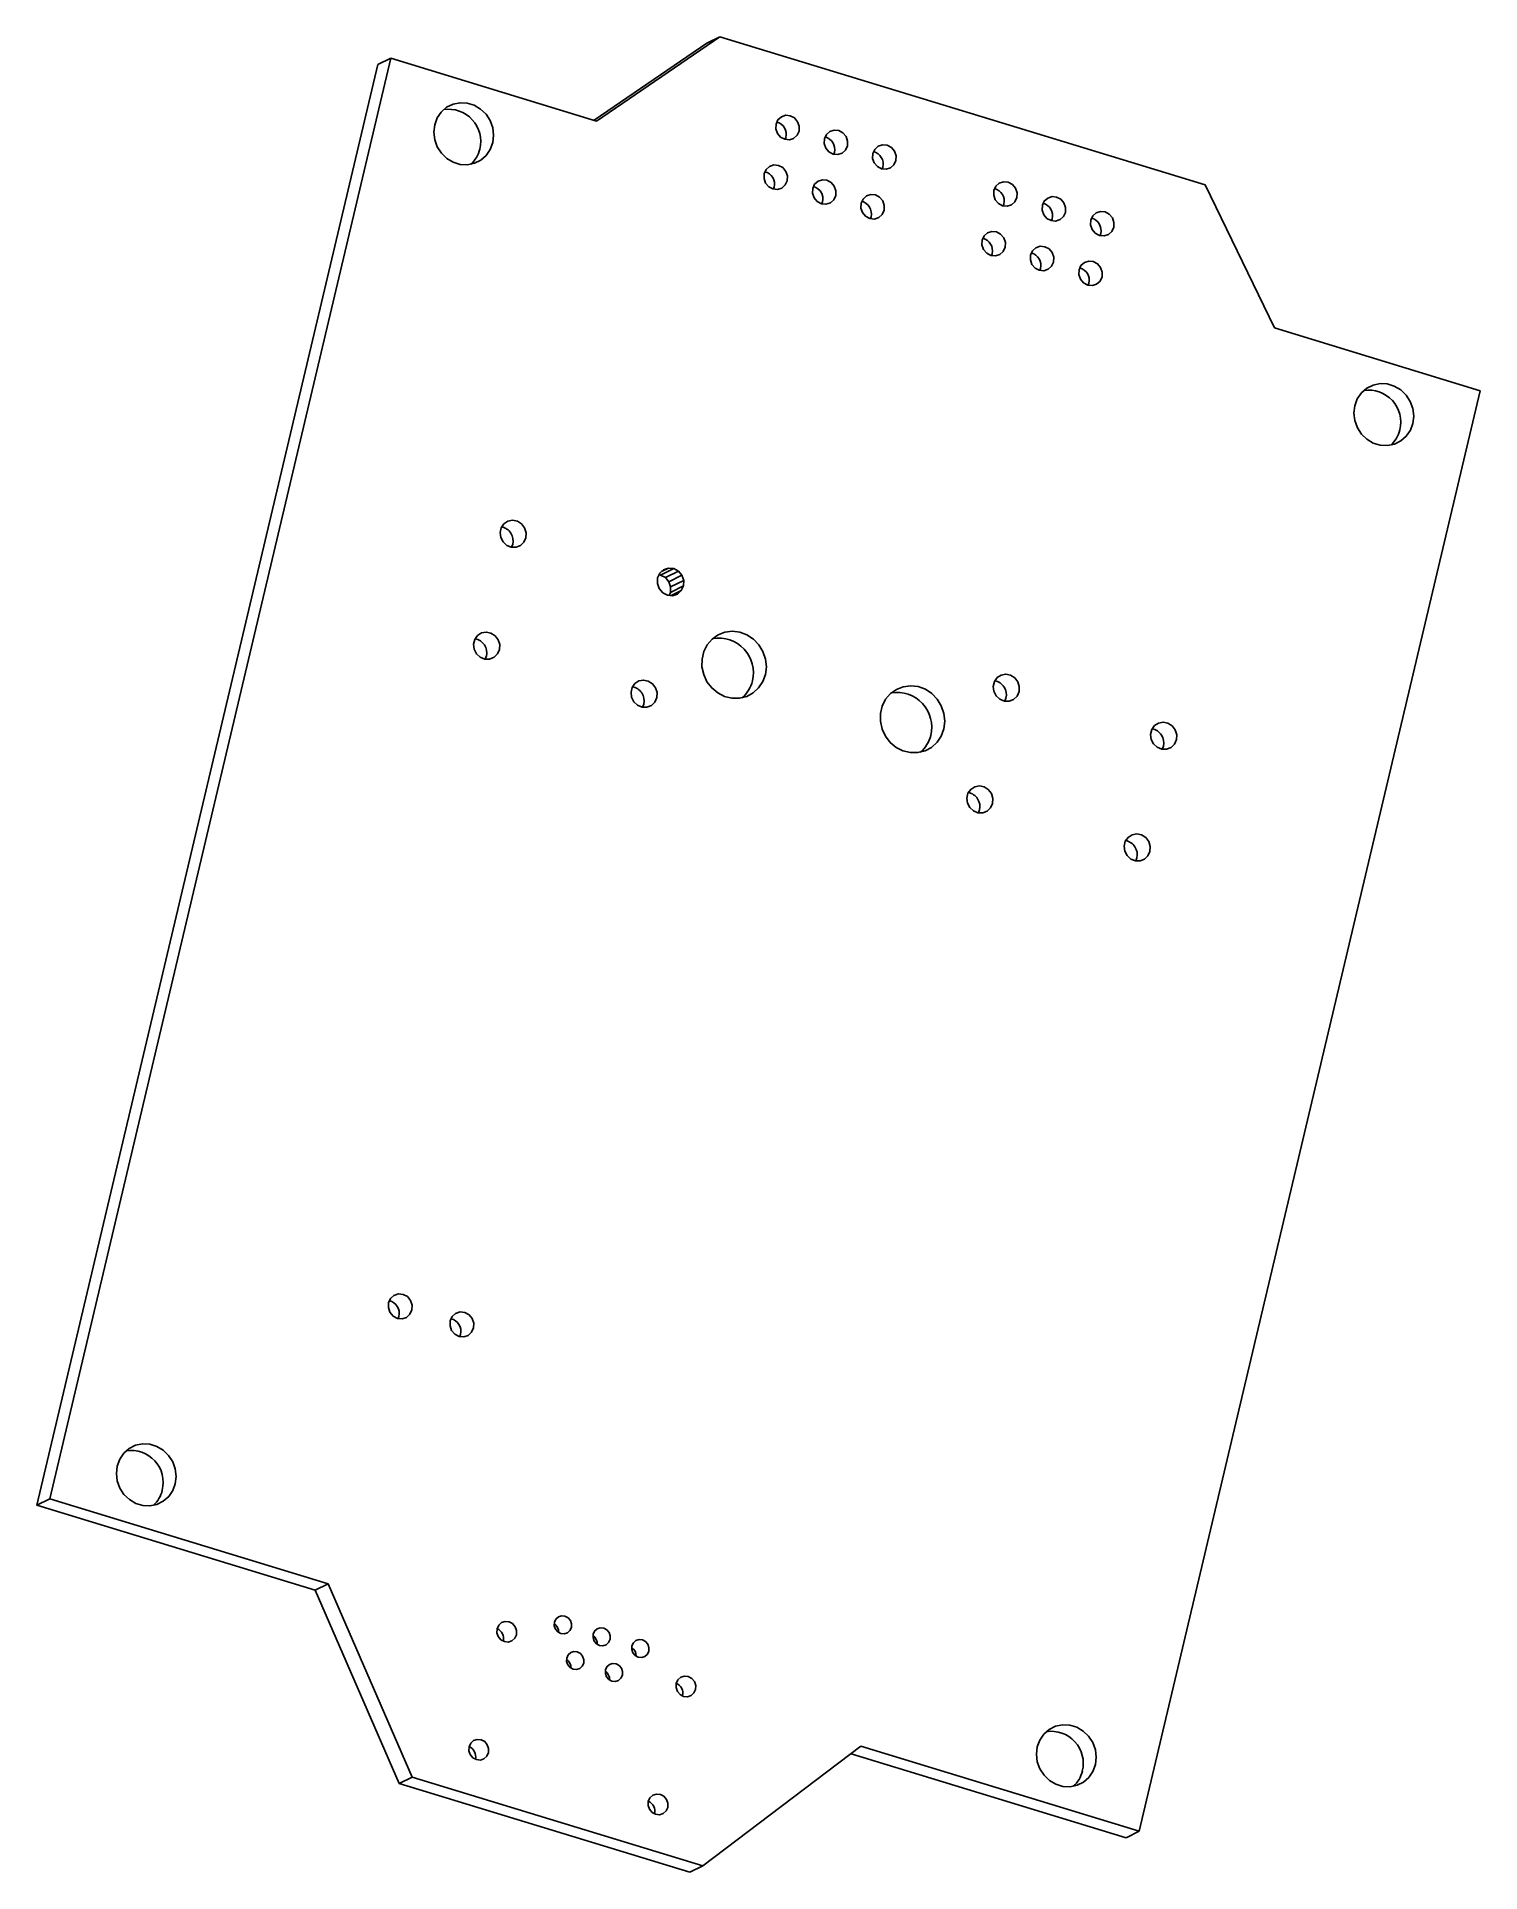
# Paper-space layout '_Front' of a CAD drawing. Header units: millimetres. Extents: x 187.6 to 242.6, y 42.8 to 112.8.
import ezdxf

# ---------------------------------------------------------------- set-up
doc = ezdxf.new("R2010")
doc.units = ezdxf.units.MM

psp = doc.layouts.new('_Front')

# ---------------------------------------------------------------- linework, layer by layer
at = {"color": 7, "linetype": 'Continuous', "lineweight": 25}
for p, q in [((213.635, 112.758), (208.931, 109.543)), ((213.635, 112.758), (213.137, 112.511)), ((232.139, 107.111), (213.635, 112.758)), ((213.137, 112.511), (208.836, 109.572)), ((200.583, 111.692), (187.577, 56.764)), ((201.081, 111.939), (188.075, 57.01)), ((200.583, 111.692), (201.081, 111.939)), ((208.931, 109.543), (201.081, 111.939)), ((216.155, 108.915), (216.13, 108.839)), ((218.002, 108.351), (217.977, 108.275)), ((219.849, 107.787), (219.824, 107.711)), ((234.789, 101.652), (232.139, 107.111)), ((215.707, 107.02), (215.682, 106.945)), ((217.554, 106.457), (217.529, 106.381)), ((219.401, 105.893), (219.376, 105.817)), ((224.467, 106.378), (224.442, 106.302)), ((226.314, 105.814), (226.289, 105.739)), ((228.161, 105.251), (228.136, 105.175)), ((224.018, 104.484), (223.993, 104.408)), ((225.865, 103.92), (225.84, 103.845)), ((227.712, 103.357), (227.687, 103.281)), ((242.639, 99.257), (234.789, 101.652)), ((229.633, 44.328), (242.639, 99.257)), ((205.737, 93.406), (205.693, 93.288)), ((211.488, 92.433), (211.342, 92.301)), ((211.375, 92.229), (211.874, 92.475)), ((211.675, 92.494), (211.411, 92.364)), ((211.488, 92.433), (211.675, 92.494)), ((211.874, 92.475), (211.675, 92.494)), ((211.874, 92.475), (212.053, 92.379)), ((211.259, 92.119), (211.25, 91.914)), ((211.25, 91.914), (211.319, 91.716)), ((211.342, 92.301), (211.259, 92.119)), ((211.312, 92.235), (211.375, 92.229)), ((211.319, 91.716), (211.453, 91.557)), ((211.375, 92.229), (211.555, 92.132)), ((211.555, 92.132), (212.053, 92.379)), ((211.555, 92.132), (211.689, 91.973)), ((211.689, 91.973), (212.187, 92.22)), ((211.689, 91.973), (211.757, 91.776)), ((211.75, 91.571), (212.248, 91.817)), ((211.757, 91.776), (211.75, 91.571)), ((211.757, 91.776), (212.256, 92.022)), ((212.187, 92.22), (212.053, 92.379)), ((212.164, 91.635), (212.248, 91.817)), ((212.256, 92.022), (212.187, 92.22)), ((212.248, 91.817), (212.256, 92.022)), ((211.453, 91.557), (211.633, 91.461)), ((211.633, 91.461), (211.831, 91.442)), ((211.75, 91.571), (211.696, 91.455)), ((211.783, 91.447), (212.164, 91.635)), ((211.831, 91.442), (212.018, 91.503)), ((212.018, 91.503), (212.164, 91.635)), ((204.728, 89.144), (204.684, 89.026)), ((224.547, 87.539), (224.503, 87.422)), ((210.731, 87.312), (210.687, 87.195)), ((230.55, 85.707), (230.506, 85.59)), ((223.538, 83.277), (223.494, 83.16)), ((229.541, 81.446), (229.497, 81.328)), ((201.391, 63.962), (201.363, 63.88)), ((203.743, 63.273), (203.715, 63.191)), ((187.577, 56.764), (188.075, 57.01)), ((187.577, 56.764), (198.198, 53.523)), ((188.075, 57.01), (198.696, 53.769)), ((198.198, 53.523), (198.696, 53.769)), ((198.198, 53.523), (201.402, 46.148)), ((198.696, 53.769), (201.9, 46.394)), ((212.982, 43.012), (219.013, 47.569)), ((218.637, 47.286), (229.135, 44.082)), ((219.013, 47.569), (229.633, 44.328)), ((201.402, 46.148), (201.9, 46.394)), ((201.9, 46.394), (212.982, 43.012)), ((201.402, 46.148), (212.484, 42.766)), ((229.135, 44.082), (229.633, 44.328)), ((212.484, 42.766), (212.982, 43.012))]:
    psp.add_line(p, q, dxfattribs=at)
at = {"color": 7, "linetype": 'Continuous', "lineweight": 25, "flags": 128}
for points in [[(204.973, 108.72), (204.877, 108.458), (204.721, 108.231), (204.516, 108.052), (204.273, 107.931), (204.006, 107.876), (203.731, 107.89), (203.464, 107.971), (203.22, 108.116), (203.014, 108.315), (202.857, 108.558), (202.759, 108.83), (202.725, 109.115), (202.757, 109.397), (202.853, 109.659), (203.009, 109.886), (203.214, 110.065), (203.457, 110.186), (203.724, 110.241), (203.999, 110.227), (204.266, 110.146), (204.51, 110.001), (204.716, 109.802), (204.873, 109.559), (204.971, 109.287), (205.005, 109.002), (204.973, 108.72)], [(216.653, 109.161), (216.579, 108.999), (216.449, 108.882), (216.284, 108.828), (216.108, 108.845), (215.948, 108.93), (215.829, 109.071), (215.768, 109.246), (215.776, 109.429), (215.85, 109.591), (215.98, 109.707), (216.145, 109.762), (216.321, 109.745), (216.481, 109.659), (216.6, 109.518), (216.661, 109.343), (216.653, 109.161)], [(218.5, 108.597), (218.426, 108.435), (218.296, 108.318), (218.131, 108.264), (217.955, 108.281), (217.795, 108.367), (217.676, 108.508), (217.615, 108.683), (217.623, 108.865), (217.697, 109.027), (217.827, 109.144), (217.992, 109.198), (218.168, 109.181), (218.328, 109.095), (218.447, 108.954), (218.508, 108.78), (218.5, 108.597)], [(220.347, 108.034), (220.273, 107.872), (220.143, 107.755), (219.978, 107.701), (219.802, 107.718), (219.642, 107.803), (219.523, 107.944), (219.462, 108.119), (219.47, 108.301), (219.544, 108.463), (219.674, 108.58), (219.839, 108.634), (220.015, 108.617), (220.175, 108.532), (220.294, 108.391), (220.355, 108.216), (220.347, 108.034)], [(216.205, 107.267), (216.131, 107.105), (216.001, 106.988), (215.836, 106.934), (215.66, 106.951), (215.5, 107.036), (215.381, 107.177), (215.32, 107.352), (215.327, 107.534), (215.402, 107.696), (215.531, 107.813), (215.697, 107.867), (215.873, 107.85), (216.032, 107.765), (216.152, 107.624), (216.212, 107.449), (216.205, 107.267)], [(218.052, 106.703), (217.978, 106.541), (217.848, 106.424), (217.682, 106.37), (217.507, 106.387), (217.347, 106.473), (217.228, 106.614), (217.167, 106.788), (217.174, 106.971), (217.249, 107.133), (217.378, 107.25), (217.544, 107.304), (217.72, 107.287), (217.879, 107.201), (217.999, 107.06), (218.059, 106.885), (218.052, 106.703)], [(224.965, 106.624), (224.891, 106.462), (224.761, 106.346), (224.595, 106.291), (224.419, 106.308), (224.26, 106.394), (224.141, 106.535), (224.08, 106.71), (224.087, 106.892), (224.161, 107.054), (224.291, 107.171), (224.457, 107.225), (224.633, 107.208), (224.792, 107.123), (224.911, 106.982), (224.972, 106.807), (224.965, 106.624)], [(219.899, 106.139), (219.825, 105.977), (219.695, 105.861), (219.529, 105.806), (219.354, 105.823), (219.194, 105.909), (219.075, 106.05), (219.014, 106.225), (219.021, 106.407), (219.096, 106.569), (219.225, 106.686), (219.391, 106.74), (219.567, 106.723), (219.726, 106.638), (219.846, 106.497), (219.906, 106.322), (219.899, 106.139)], [(226.812, 106.061), (226.738, 105.899), (226.608, 105.782), (226.442, 105.728), (226.266, 105.745), (226.107, 105.83), (225.987, 105.971), (225.927, 106.146), (225.934, 106.329), (226.008, 106.49), (226.138, 106.607), (226.304, 106.661), (226.48, 106.645), (226.639, 106.559), (226.758, 106.418), (226.819, 106.243), (226.812, 106.061)], [(228.659, 105.497), (228.585, 105.335), (228.455, 105.218), (228.289, 105.164), (228.113, 105.181), (227.954, 105.267), (227.834, 105.408), (227.774, 105.583), (227.781, 105.765), (227.855, 105.927), (227.985, 106.044), (228.151, 106.098), (228.327, 106.081), (228.486, 105.995), (228.605, 105.854), (228.666, 105.679), (228.659, 105.497)], [(224.516, 104.73), (224.442, 104.568), (224.312, 104.451), (224.147, 104.397), (223.971, 104.414), (223.811, 104.5), (223.692, 104.641), (223.631, 104.816), (223.639, 104.998), (223.713, 105.16), (223.843, 105.277), (224.008, 105.331), (224.184, 105.314), (224.344, 105.229), (224.463, 105.088), (224.524, 104.913), (224.516, 104.73)], [(226.363, 104.167), (226.289, 104.005), (226.159, 103.888), (225.994, 103.834), (225.818, 103.851), (225.658, 103.936), (225.539, 104.077), (225.478, 104.252), (225.486, 104.434), (225.56, 104.596), (225.69, 104.713), (225.855, 104.767), (226.031, 104.75), (226.191, 104.665), (226.31, 104.524), (226.371, 104.349), (226.363, 104.167)], [(228.21, 103.603), (228.136, 103.441), (228.006, 103.324), (227.841, 103.27), (227.665, 103.287), (227.505, 103.373), (227.386, 103.513), (227.325, 103.688), (227.333, 103.871), (227.407, 104.033), (227.537, 104.15), (227.702, 104.204), (227.878, 104.187), (228.038, 104.101), (228.157, 103.96), (228.218, 103.785), (228.21, 103.603)], [(240.066, 98.011), (239.97, 97.749), (239.814, 97.522), (239.609, 97.343), (239.366, 97.222), (239.099, 97.167), (238.824, 97.18), (238.557, 97.262), (238.313, 97.407), (238.107, 97.606), (237.95, 97.849), (237.852, 98.121), (237.818, 98.406), (237.85, 98.687), (237.946, 98.95), (238.102, 99.177), (238.307, 99.356), (238.55, 99.477), (238.817, 99.532), (239.091, 99.518), (239.359, 99.437), (239.603, 99.292), (239.809, 99.092), (239.966, 98.85), (240.064, 98.578), (240.098, 98.293), (240.066, 98.011)], [(206.235, 93.652), (206.16, 93.482), (206.029, 93.356), (205.861, 93.289), (205.678, 93.291), (205.504, 93.362), (205.364, 93.492), (205.276, 93.664), (205.252, 93.854), (205.295, 94.037), (205.4, 94.187), (205.552, 94.286), (205.731, 94.319), (205.912, 94.281), (206.072, 94.179), (206.188, 94.025), (206.245, 93.841), (206.235, 93.652)], [(205.226, 89.39), (205.151, 89.221), (205.02, 89.094), (204.852, 89.027), (204.669, 89.029), (204.495, 89.1), (204.355, 89.231), (204.267, 89.402), (204.243, 89.592), (204.286, 89.775), (204.391, 89.926), (204.543, 90.024), (204.722, 90.057), (204.903, 90.02), (205.063, 89.917), (205.179, 89.764), (205.236, 89.58), (205.226, 89.39)], [(215.372, 88.44), (215.273, 88.167), (215.114, 87.928), (214.905, 87.737), (214.657, 87.603), (214.383, 87.534), (214.097, 87.533), (213.816, 87.602), (213.554, 87.734), (213.326, 87.925), (213.143, 88.163), (213.017, 88.436), (212.952, 88.729), (212.954, 89.025), (213.021, 89.31), (213.151, 89.568), (213.336, 89.784), (213.566, 89.948), (213.829, 90.05), (214.111, 90.085), (214.396, 90.051), (214.669, 89.95), (214.916, 89.787), (215.123, 89.571), (215.279, 89.314), (215.375, 89.029), (215.407, 88.733), (215.372, 88.44)], [(211.229, 87.558), (211.154, 87.389), (211.023, 87.262), (210.855, 87.195), (210.672, 87.198), (210.498, 87.269), (210.358, 87.399), (210.27, 87.57), (210.246, 87.76), (210.289, 87.943), (210.394, 88.094), (210.546, 88.192), (210.725, 88.225), (210.906, 88.188), (211.066, 88.085), (211.182, 87.932), (211.239, 87.748), (211.229, 87.558)], [(225.045, 87.785), (224.97, 87.616), (224.839, 87.489), (224.671, 87.422), (224.488, 87.425), (224.314, 87.496), (224.174, 87.626), (224.086, 87.797), (224.062, 87.987), (224.105, 88.17), (224.21, 88.321), (224.362, 88.419), (224.541, 88.452), (224.722, 88.415), (224.882, 88.312), (224.998, 88.159), (225.055, 87.975), (225.045, 87.785)], [(222.174, 86.364), (222.075, 86.091), (221.917, 85.852), (221.708, 85.661), (221.46, 85.527), (221.185, 85.458), (220.9, 85.458), (220.619, 85.526), (220.357, 85.659), (220.128, 85.849), (219.946, 86.087), (219.819, 86.36), (219.755, 86.653), (219.756, 86.949), (219.824, 87.234), (219.953, 87.492), (220.138, 87.708), (220.368, 87.872), (220.632, 87.974), (220.913, 88.009), (221.199, 87.975), (221.472, 87.874), (221.719, 87.711), (221.926, 87.495), (222.081, 87.238), (222.178, 86.954), (222.209, 86.657), (222.174, 86.364)], [(231.048, 85.954), (230.973, 85.784), (230.842, 85.657), (230.674, 85.59), (230.491, 85.593), (230.317, 85.664), (230.177, 85.794), (230.089, 85.966), (230.065, 86.156), (230.108, 86.338), (230.213, 86.489), (230.365, 86.587), (230.544, 86.62), (230.725, 86.583), (230.885, 86.481), (231.001, 86.327), (231.058, 86.143), (231.048, 85.954)], [(224.036, 83.524), (223.961, 83.354), (223.83, 83.227), (223.662, 83.161), (223.479, 83.163), (223.305, 83.234), (223.165, 83.364), (223.077, 83.536), (223.053, 83.726), (223.096, 83.908), (223.201, 84.059), (223.353, 84.158), (223.532, 84.19), (223.713, 84.153), (223.873, 84.051), (223.989, 83.897), (224.046, 83.713), (224.036, 83.524)], [(230.039, 81.692), (229.964, 81.522), (229.833, 81.395), (229.665, 81.329), (229.482, 81.331), (229.308, 81.402), (229.168, 81.532), (229.08, 81.704), (229.056, 81.894), (229.099, 82.077), (229.204, 82.227), (229.356, 82.326), (229.535, 82.358), (229.716, 82.321), (229.876, 82.219), (229.992, 82.065), (230.049, 81.881), (230.039, 81.692)], [(201.889, 64.209), (201.814, 64.044), (201.682, 63.925), (201.514, 63.87), (201.335, 63.888), (201.173, 63.975), (201.052, 64.118), (200.99, 64.296), (200.998, 64.481), (201.073, 64.645), (201.205, 64.764), (201.373, 64.819), (201.552, 64.802), (201.714, 64.715), (201.835, 64.572), (201.897, 64.394), (201.889, 64.209)], [(204.241, 63.52), (204.166, 63.355), (204.034, 63.236), (203.866, 63.181), (203.687, 63.199), (203.525, 63.285), (203.404, 63.429), (203.342, 63.606), (203.35, 63.792), (203.425, 63.956), (203.557, 64.075), (203.725, 64.13), (203.904, 64.113), (204.066, 64.026), (204.187, 63.883), (204.249, 63.705), (204.241, 63.52)], [(192.864, 57.58), (192.768, 57.318), (192.612, 57.091), (192.407, 56.911), (192.164, 56.791), (191.898, 56.736), (191.623, 56.749), (191.356, 56.831), (191.112, 56.975), (190.905, 57.175), (190.748, 57.418), (190.65, 57.689), (190.616, 57.975), (190.648, 58.256), (190.745, 58.518), (190.9, 58.746), (191.105, 58.925), (191.348, 59.046), (191.615, 59.101), (191.89, 59.087), (192.157, 59.006), (192.401, 58.861), (192.607, 58.661), (192.764, 58.419), (192.863, 58.147), (192.897, 57.862), (192.864, 57.58)], [(207.97, 52.101), (207.916, 51.981), (207.82, 51.895), (207.698, 51.855), (207.568, 51.868), (207.451, 51.931), (207.363, 52.035), (207.318, 52.164), (207.324, 52.298), (207.378, 52.417), (207.474, 52.504), (207.596, 52.543), (207.725, 52.531), (207.843, 52.468), (207.931, 52.364), (207.976, 52.235), (207.97, 52.101)], [(205.875, 51.826), (205.813, 51.69), (205.704, 51.591), (205.564, 51.546), (205.416, 51.56), (205.282, 51.632), (205.181, 51.751), (205.13, 51.898), (205.136, 52.052), (205.199, 52.188), (205.308, 52.286), (205.447, 52.332), (205.595, 52.318), (205.73, 52.246), (205.83, 52.127), (205.881, 51.98), (205.875, 51.826)], [(209.448, 51.65), (209.393, 51.531), (209.298, 51.444), (209.176, 51.405), (209.046, 51.417), (208.928, 51.48), (208.84, 51.584), (208.796, 51.713), (208.801, 51.847), (208.856, 51.966), (208.951, 52.053), (209.073, 52.093), (209.203, 52.08), (209.321, 52.017), (209.409, 51.913), (209.453, 51.784), (209.448, 51.65)], [(208.44, 50.739), (208.385, 50.62), (208.29, 50.533), (208.168, 50.494), (208.038, 50.506), (207.92, 50.569), (207.833, 50.673), (207.788, 50.802), (207.793, 50.936), (207.848, 51.056), (207.944, 51.142), (208.065, 51.182), (208.195, 51.169), (208.313, 51.106), (208.401, 51.002), (208.445, 50.873), (208.44, 50.739)], [(210.925, 51.199), (210.871, 51.08), (210.775, 50.993), (210.653, 50.954), (210.524, 50.966), (210.406, 51.029), (210.318, 51.133), (210.273, 51.262), (210.279, 51.396), (210.334, 51.516), (210.429, 51.602), (210.551, 51.642), (210.681, 51.629), (210.798, 51.566), (210.886, 51.462), (210.931, 51.333), (210.925, 51.199)], [(209.917, 50.288), (209.863, 50.169), (209.767, 50.082), (209.645, 50.043), (209.516, 50.055), (209.398, 50.118), (209.31, 50.222), (209.266, 50.351), (209.271, 50.485), (209.326, 50.605), (209.421, 50.691), (209.543, 50.731), (209.673, 50.718), (209.79, 50.655), (209.878, 50.551), (209.923, 50.422), (209.917, 50.288)], [(212.709, 49.741), (212.647, 49.604), (212.537, 49.506), (212.398, 49.46), (212.25, 49.475), (212.115, 49.547), (212.015, 49.665), (211.964, 49.813), (211.97, 49.966), (212.033, 50.103), (212.142, 50.201), (212.281, 50.247), (212.429, 50.232), (212.564, 50.16), (212.664, 50.042), (212.715, 49.894), (212.709, 49.741)], [(227.957, 46.871), (227.861, 46.609), (227.705, 46.381), (227.5, 46.202), (227.257, 46.082), (226.991, 46.026), (226.716, 46.04), (226.449, 46.122), (226.205, 46.266), (225.998, 46.466), (225.841, 46.708), (225.743, 46.98), (225.709, 47.265), (225.741, 47.547), (225.838, 47.809), (225.993, 48.037), (226.198, 48.216), (226.441, 48.336), (226.708, 48.391), (226.983, 48.378), (227.25, 48.296), (227.494, 48.152), (227.7, 47.952), (227.857, 47.709), (227.956, 47.438), (227.99, 47.153), (227.957, 46.871)], [(204.81, 47.328), (204.748, 47.191), (204.638, 47.093), (204.499, 47.047), (204.351, 47.062), (204.216, 47.134), (204.116, 47.252), (204.065, 47.4), (204.071, 47.553), (204.134, 47.69), (204.243, 47.788), (204.382, 47.834), (204.53, 47.819), (204.665, 47.747), (204.765, 47.629), (204.816, 47.481), (204.81, 47.328)], [(211.644, 45.242), (211.582, 45.106), (211.472, 45.007), (211.333, 44.962), (211.185, 44.976), (211.05, 45.048), (210.95, 45.167), (210.899, 45.314), (210.905, 45.468), (210.968, 45.604), (211.077, 45.703), (211.216, 45.748), (211.364, 45.734), (211.499, 45.662), (211.599, 45.543), (211.65, 45.396), (211.644, 45.242)]]:
    psp.add_lwpolyline(points, dxfattribs=at)
at = {"color": 7, "linetype": 'Continuous', "lineweight": 25}
for centre, radius, start, end in [((203.287, 108.768), 1.224, 346.10534, 98.75696), ((215.675, 109.027), 0.494, 346.79566, 75.17122), ((217.522, 108.464), 0.494, 346.79566, 75.17122), ((203.391, 108.723), 1.113, 311.73266, 347.0558), ((219.369, 107.9), 0.494, 346.79566, 75.17122), ((215.226, 107.133), 0.494, 346.79566, 75.17122), ((217.073, 106.57), 0.494, 346.79566, 75.17122), ((218.92, 106.006), 0.494, 346.79566, 75.17122), ((223.986, 106.491), 0.494, 346.79566, 75.17122), ((225.833, 105.927), 0.494, 346.79566, 75.17122), ((227.68, 105.364), 0.494, 346.79566, 75.17122), ((223.538, 104.597), 0.494, 346.79566, 75.17122), ((225.385, 104.033), 0.494, 346.79566, 75.17122), ((227.232, 103.469), 0.494, 346.79566, 75.17122), ((238.38, 98.059), 1.224, 346.10534, 98.75696), ((238.484, 98.014), 1.113, 311.73266, 347.0558), ((205.207, 93.53), 0.545, 346.78617, 79.15622), ((204.198, 89.268), 0.545, 346.78617, 79.15622), ((213.591, 88.51), 1.321, 346.15463, 99.72449), ((213.704, 88.463), 1.201, 310.6323, 347.05291), ((224.017, 87.664), 0.545, 346.78617, 79.15622), ((210.2, 87.437), 0.545, 346.78617, 79.15622), ((220.393, 86.434), 1.321, 346.15463, 99.72449), ((220.506, 86.387), 1.201, 310.6323, 347.05291), ((230.019, 85.832), 0.545, 346.78617, 79.15622), ((223.008, 83.402), 0.545, 346.78617, 79.15622), ((229.01, 81.57), 0.545, 346.78617, 79.15622), ((200.903, 64.077), 0.501, 346.78345, 75.85595), ((203.255, 63.388), 0.501, 346.78345, 75.85595), ((191.178, 57.628), 1.224, 346.10534, 98.75696), ((191.282, 57.583), 1.113, 311.73266, 347.0558), ((204.969, 51.673), 0.419, 347.11554, 66.22021), ((207.113, 51.935), 0.369, 355.9593, 56.66424), ((208.59, 51.484), 0.369, 355.9593, 56.66424), ((210.068, 51.033), 0.369, 355.9593, 56.66424), ((207.582, 50.573), 0.369, 355.9593, 56.66424), ((209.06, 50.122), 0.369, 355.9593, 56.66424), ((211.803, 49.588), 0.419, 347.11554, 66.22021), ((226.271, 46.918), 1.224, 346.10534, 98.75696), ((203.904, 47.175), 0.419, 347.11554, 66.22021), ((226.375, 46.874), 1.113, 311.73266, 347.0558), ((210.737, 45.089), 0.419, 347.11554, 66.22021)]:
    psp.add_arc(centre, radius, start, end, dxfattribs=at)

doc.saveas('drawing.dxf')
